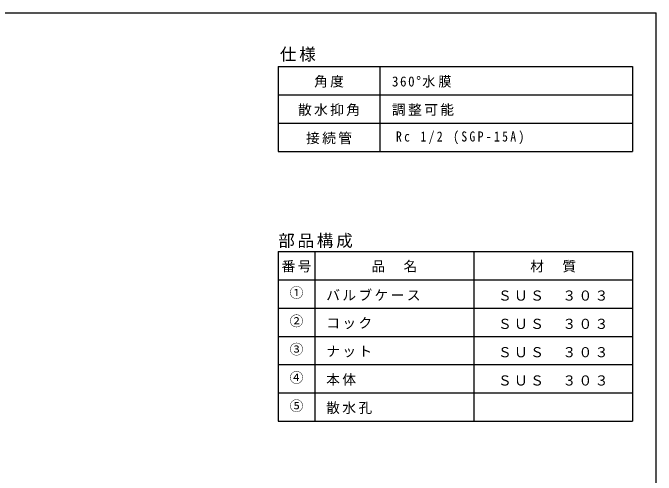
# Model space of a CAD drawing. Units: millimetres on the paper. Extents: x -140 to 140, y -97 to 99.
# Drawn here: x 3.6 to 140.1, y 1.1 to 99.1 of the extents above; entities that cross this region are included whole.
import ezdxf
from ezdxf.enums import TextEntityAlignment as Align

# ---------------------------------------------------------------- set-up
doc = ezdxf.new("R2010")
doc.units = ezdxf.units.MM
doc.layers.add('0-0_図面枠', color=7, linetype='Continuous')
doc.layers.add('0-1_ノズル', color=4, linetype='Continuous')
doc.styles.add('ＭＳ ゴシック', font='')
doc.styles.get('ＭＳ ゴシック').set_extended_font_data('MS Gothic')

msp = doc.modelspace()

# ---------------------------------------------------------------- linework, layer by layer
at = {"layer": '0-0_図面枠', "color": 5}
for p, q in [((-139.949, 99.1), (140.051, 99.1)), ((59.85, 87.715), (135.051, 87.715)), ((59.85, 87.715), (59.85, 69.715)), ((81.481, 87.715), (81.481, 69.715)), ((135.051, 87.715), (135.051, 69.715)), ((59.85, 81.715), (135.051, 81.715)), ((59.85, 75.715), (135.051, 75.715)), ((59.85, 69.715), (135.051, 69.715)), ((59.85, 48.52), (135.051, 48.52)), ((59.85, 48.52), (59.85, 12.52)), ((67.689, 48.52), (67.689, 12.52)), ((101.37, 48.52), (101.37, 12.52)), ((135.051, 48.52), (135.051, 12.52)), ((59.85, 42.52), (135.051, 42.52)), ((59.85, 36.52), (135.051, 36.52)), ((59.85, 30.52), (135.051, 30.52)), ((59.85, 24.52), (135.051, 24.52)), ((59.85, 18.52), (135.051, 18.52)), ((59.85, 12.52), (135.051, 12.52))]:
    msp.add_line(p, q, dxfattribs=at)
msp.add_lwpolyline([(-139.949, 99.1), (-139.949, -96.9), (140.051, -96.9), (140.051, 99.1)], dxfattribs=at)
at = {"layer": '0-1_ノズル', "color": 5}
msp.add_line((-139.949, 99.1), (140.051, 99.1), dxfattribs=at)
msp.add_lwpolyline([(-139.949, 99.1), (-139.949, -96.9), (140.051, -96.9), (140.051, 99.1)], dxfattribs=at)

# ---------------------------------------------------------------- texts
at = {"layer": '0-0_図面枠', "style": 'ＭＳ ゴシック'}
for s, p in [('①', (62.31, 38.06)), ('②', (62.31, 32.06)), ('③', (62.31, 26.06)), ('④', (62.31, 20.06)), ('⑤', (62.31, 14.06))]:
    msp.add_text(s, height=2.14, dxfattribs=at).set_placement(p, align=Align.BOTTOM_LEFT)
at = {"layer": '0-0_図面枠', "attachment_point": 7, "style": 'ＭＳ ゴシック'}
for s, insert, char_height in [('\\T1.17;仕様', (60.25, 88.762), 2.568), ('\\T1.17;角度', (67.498, 83.255), 2.14), ('\\T1.24;\\W0.95;360°水膜', (84.014, 83.255), 2.14), ('\\T1.17;散水抑角', (64.083, 77.255), 2.14), ('\\T1.17;調整可能', (84.014, 77.255), 2.14), ('\\T1.17;接続管', (65.791, 71.255), 2.14), ('\\T1.4;\\W0.85;Rc\\~1/2\\~(SGP-15A)', (84.867, 71.255), 2.14), ('\\T1.17;部品構成', (59.898, 49.224), 2.568), ('\\T1.17;番号', (60.602, 44.06), 2.14), ('\\T1.17;品\u3000名', (79.655, 44.06), 2.14), ('\\T1.17;材\u3000質', (113.336, 44.06), 2.14), ('\\T1.17;バルブケース', (70.079, 38.06), 2.14), ('\\T1.17;ＳＵＳ\u3000３０３', (106.506, 38.06), 2.14), ('\\T1.17;コック', (70.079, 32.06), 2.14), ('\\T1.17;ＳＵＳ\u3000３０３', (106.506, 32.06), 2.14), ('\\T1.17;ナット', (70.079, 26.06), 2.14), ('\\T1.17;ＳＵＳ\u3000３０３', (106.506, 26.06), 2.14), ('\\T1.17;本体', (70.079, 20.06), 2.14), ('\\T1.17;ＳＵＳ\u3000３０３', (106.506, 20.06), 2.14)]:
    msp.add_mtext(s, dxfattribs=dict(at, insert=insert, char_height=char_height))
at = {"layer": '0-1_ノズル', "color": 7, "insert": (70.079, 14.06), "char_height": 2.14, "attachment_point": 7, "style": 'ＭＳ ゴシック'}
msp.add_mtext('\\T1.17;散水孔', dxfattribs=at)

doc.saveas('drawing.dxf')
